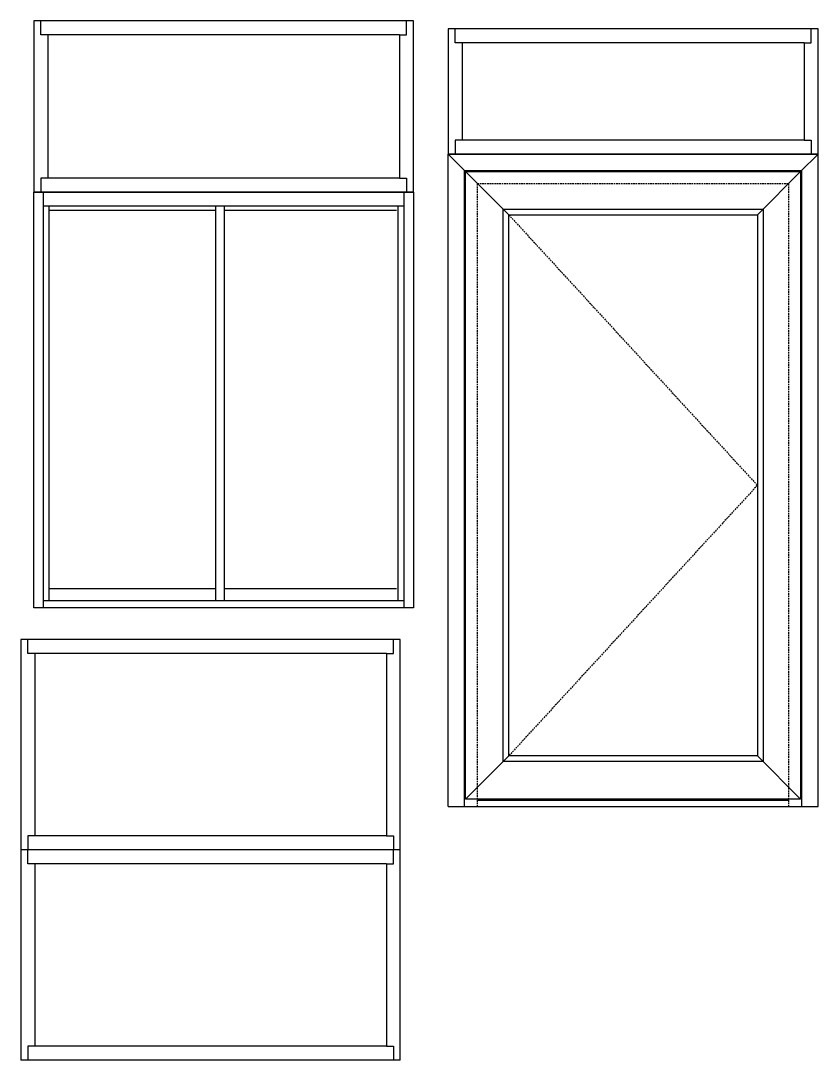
# Model space of a CAD drawing. Extents: x -87 to 44, y -173 to 76.
# Drawn here: x -86.8 to 36.1, y -173 to -12.9 of the extents above; entities that cross this region are included whole.
import ezdxf

# ---------------------------------------------------------------- set-up
doc = ezdxf.new("R2010")
doc.units = 0
doc.header["$MEASUREMENT"] = 0
doc.linetypes.add('HIDDEN', pattern=[0.375, 0.25, -0.125])
doc.layers.add('ELEV_FRAME', color=1, linetype='CONTINUOUS')
doc.layers.add('ELEV_VENT', color=5, linetype='CONTINUOUS')

msp = doc.modelspace()

# ---------------------------------------------------------------- linework, layer by layer
at = {"layer": 'ELEV_FRAME'}
for p, q in [((-84.72263, -12.94268), (-84.72263, -39.33778)), ((-26.26296, -12.94268), (-84.72263, -12.94268)), ((-83.64626, -15.09541), (-83.64626, -12.94268)), ((-27.33932, -15.09541), (-27.33932, -12.94268)), ((36.06848, -14.17879), (-20.94783, -14.17879)), ((-20.94783, -14.17879), (-20.94783, -33.45806)), ((-19.87147, -16.33152), (-19.87147, -14.17879)), ((34.99212, -16.33152), (34.99212, -14.17879)), ((-82.5699, -15.09541), (-83.64626, -15.09541)), ((-82.5699, -15.09541), (-82.5699, -37.18505)), ((-28.41569, -15.09541), (-82.5699, -15.09541)), ((-28.41569, -15.09541), (-28.41569, -37.18505)), ((-28.41569, -15.09541), (-27.33932, -15.09541)), ((-18.79511, -16.33152), (-19.87147, -16.33152)), ((33.91575, -16.33152), (-18.79511, -16.33152)), ((-18.79511, -16.33152), (-18.79511, -31.30533)), ((33.91575, -16.33152), (33.91575, -31.30533)), ((33.91575, -16.33152), (34.99212, -16.33152)), ((-19.87147, -31.30533), (-19.87147, -33.45806)), ((-18.79511, -31.30533), (-19.87147, -31.30533)), ((33.91575, -31.30533), (-18.79511, -31.30533)), ((33.91575, -31.30533), (34.99212, -31.30533)), ((34.99212, -31.30533), (34.99212, -33.45806)), ((36.06848, -33.45806), (-20.94783, -33.45806)), ((-20.94783, -33.45806), (-18.24192, -36.16397)), ((36.06848, -33.45806), (33.36257, -36.16397)), ((-18.40854, -35.99735), (33.52919, -35.99735)), ((-18.40854, -133.94641), (-18.40854, -35.99735)), ((33.52919, -133.94641), (33.52919, -35.99735)), ((-83.64626, -37.18505), (-83.64626, -39.33778)), ((-82.5699, -37.18505), (-83.64626, -37.18505)), ((-28.41569, -37.18505), (-82.5699, -37.18505)), ((-28.41569, -37.18505), (-27.33932, -37.18505)), ((-27.33932, -37.18505), (-27.33932, -39.33778)), ((-26.26296, -39.33778), (-84.72263, -39.33778)), ((-86.75735, -108.20155), (-86.75735, -140.595)), ((-28.29768, -108.20155), (-86.75735, -108.20155)), ((-85.68098, -110.35427), (-85.68098, -108.20155)), ((-29.37404, -110.35427), (-29.37404, -108.20155)), ((-84.60462, -110.35427), (-85.68098, -110.35427)), ((-84.60462, -110.35427), (-84.60462, -138.44227)), ((-30.45041, -110.35427), (-84.60462, -110.35427)), ((-30.45041, -110.35427), (-30.45041, -138.44227)), ((-30.45041, -110.35427), (-29.37404, -110.35427)), ((-20.94783, -133.94641), (36.06848, -133.94641)), ((-16.43308, -132.94669), (31.55372, -132.94669)), ((-85.68098, -138.44227), (-85.68098, -140.595)), ((-84.60462, -138.44227), (-85.68098, -138.44227)), ((-30.45041, -138.44227), (-84.60462, -138.44227)), ((-30.45041, -138.44227), (-29.37404, -138.44227)), ((-29.37404, -138.44227), (-29.37404, -140.595)), ((-28.29768, -140.595), (-86.75735, -140.595)), ((-86.75735, -140.595), (-86.75735, -172.98845)), ((-28.29768, -140.595), (-86.75735, -140.595)), ((-85.68098, -142.74773), (-85.68098, -140.595)), ((-29.37404, -142.74773), (-29.37404, -140.595)), ((-84.60462, -142.74773), (-85.68098, -142.74773)), ((-30.45041, -142.74773), (-84.60462, -142.74773)), ((-84.60462, -142.74773), (-84.60462, -170.83573)), ((-30.45041, -142.74773), (-30.45041, -170.83573)), ((-30.45041, -142.74773), (-29.37404, -142.74773)), ((-84.60462, -170.83573), (-85.68098, -170.83573)), ((-85.68098, -170.83573), (-85.68098, -172.98845)), ((-30.45041, -170.83573), (-84.60462, -170.83573)), ((-30.45041, -170.83573), (-29.37404, -170.83573)), ((-29.37404, -170.83573), (-29.37404, -172.98845)), ((-28.29768, -172.98845), (-86.75735, -172.98845))]:
    msp.add_line(p, q, dxfattribs=at)
at = {"layer": 'ELEV_FRAME', "linetype": 'Continuous'}
for p, q in [((-26.26296, -39.33778), (-26.26296, -12.94268)), ((36.06848, -33.45806), (36.06848, -14.17879)), ((-20.94783, -33.45806), (36.06848, -33.45806)), ((36.06848, -133.94641), (36.06848, -33.45806)), ((-28.29768, -140.595), (-28.29768, -108.20155)), ((-28.29768, -172.98845), (-28.29768, -140.595))]:
    msp.add_line(p, q, dxfattribs=at)
at = {"layer": 'ELEV_FRAME', "color": 1}
for p, q in [((-20.94783, -133.94641), (-20.94783, -33.45806)), ((-84.72263, -103.31229), (-84.72263, -39.33778)), ((-84.72263, -39.33778), (-26.27471, -39.33778)), ((-83.27928, -103.31229), (-83.27928, -39.33778)), ((-27.71806, -103.31229), (-27.71806, -39.33778)), ((-26.27471, -39.33778), (-26.27471, -103.31229)), ((-83.27928, -41.4372), (-27.84927, -41.4372)), ((-27.84927, -102.26258), (-83.27928, -102.26258)), ((-26.27471, -103.31229), (-84.72263, -103.31229))]:
    msp.add_line(p, q, dxfattribs=at)
at = {"layer": 'ELEV_FRAME', "linetype": 'HIDDEN'}
for p, q in [((-16.43308, -37.97281), (31.55372, -37.97281)), ((-16.43308, -133.94641), (-16.43308, -37.97281)), ((31.55372, -133.94641), (31.55372, -37.97281))]:
    msp.add_line(p, q, dxfattribs=at)
at = {"layer": 'ELEV_VENT'}
for p, q in [((-18.24192, -36.16397), (-11.57709, -42.8288)), ((26.69774, -42.8288), (33.36257, -36.16397)), ((-18.24192, -132.78006), (-11.57709, -126.11523)), ((26.69774, -126.11523), (33.36257, -132.78006))]:
    msp.add_line(p, q, dxfattribs=at)
at = {"layer": 'ELEV_VENT', "color": 5}
for p, q in [((-82.36077, -102.26258), (-82.36077, -41.4372)), ((-56.75457, -41.4372), (-56.75457, -102.26258)), ((-55.44243, -41.4372), (-55.44243, -102.26258)), ((-28.63657, -102.26258), (-28.63657, -41.4372)), ((-82.36077, -42.09327), (-56.75457, -42.09327)), ((-55.44243, -42.09327), (-28.89899, -42.09327)), ((-56.75457, -100.42559), (-82.36077, -100.42559)), ((-28.89899, -100.42559), (-55.44243, -100.42559))]:
    msp.add_line(p, q, dxfattribs=at)
at = {"layer": 'ELEV_VENT', "linetype": 'HIDDEN'}
for p, q in [((-11.57709, -42.8288), (26.69774, -84.47202)), ((26.69774, -84.47202), (-11.57709, -126.11523))]:
    msp.add_line(p, q, dxfattribs=at)
at = {"layer": 'ELEV_VENT'}
for points in [[(-18.24192, -132.78006), (-18.24192, -36.16397), (33.36257, -36.16397), (33.36257, -132.78006)], [(-12.46538, -127.00352), (-12.46538, -41.94051), (27.58603, -41.94051), (27.58603, -127.00352)], [(-11.57709, -126.11523), (-11.57709, -42.8288), (26.69774, -42.8288), (26.69774, -126.11523)]]:
    msp.add_lwpolyline(points, close=True, dxfattribs=at)

doc.saveas('drawing.dxf')
